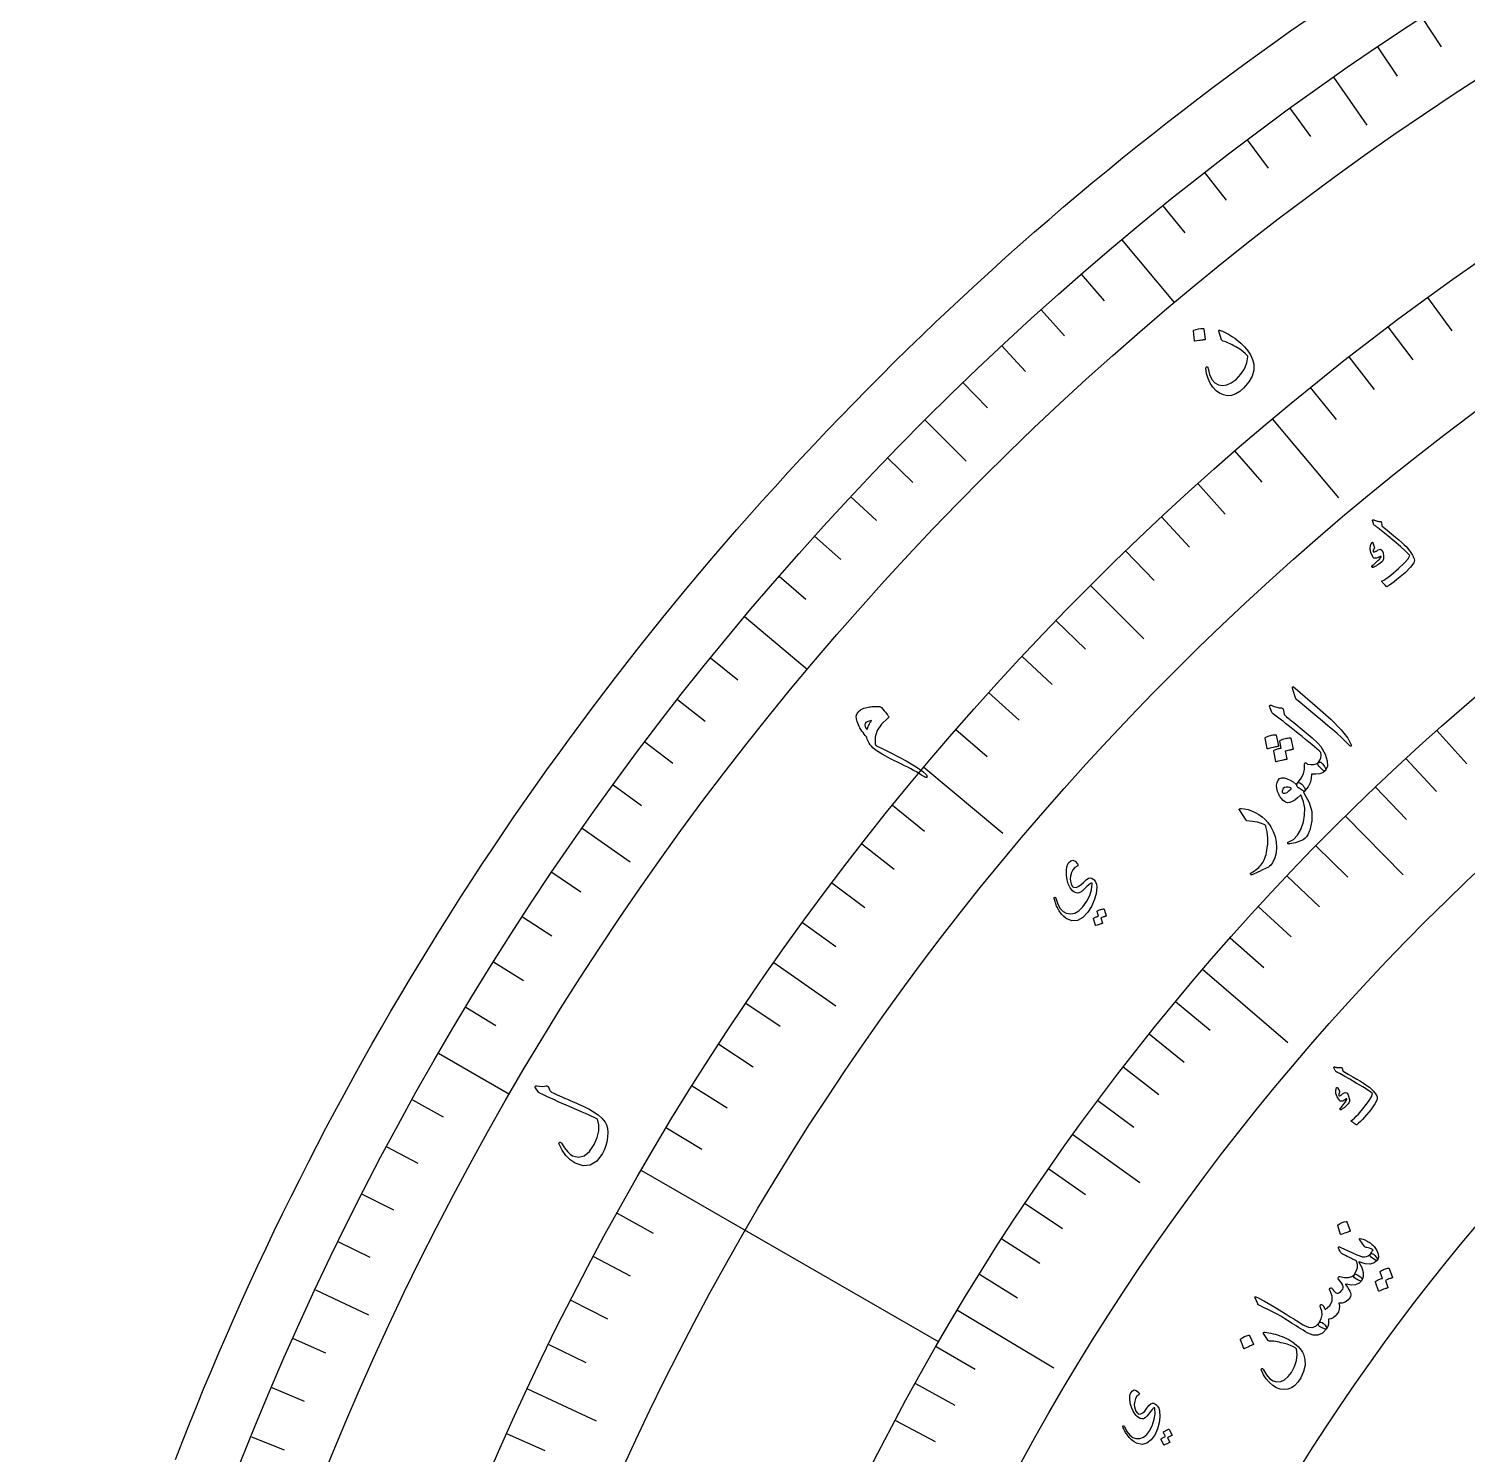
# Model space of a CAD drawing. Header units: millimetres. Extents: x -45 to 45, y -45 to 58.
# Drawn here: x -44.1 to -23.37, y 16.27 to 36.82 of the extents above; entities that cross this region are included whole.
import ezdxf

# ---------------------------------------------------------------- set-up
doc = ezdxf.new("R2010")
doc.units = ezdxf.units.MM
for name, color, linetype in [('CUT_OUTER', 1, 'Continuous'), ('ENGRAVE', 7, 'Continuous'), ('ENGRAVE_FINE', 8, 'Continuous'), ('TEXT', 5, 'Continuous')]:
    doc.layers.add(name, color=color, linetype=linetype)

msp = doc.modelspace()

# ---------------------------------------------------------------- linework, layer by layer
at = {"layer": 'CUT_OUTER'}
msp.add_lwpolyline([(-41.9847, 16.1953), (-41.8845, 16.4526), (-41.7828, 16.7093), (-41.6795, 16.9653), (-41.5746, 17.2208), (-41.4681, 17.4755), (-41.3601, 17.7296), (-41.2506, 17.9831), (-41.1394, 18.2359), (-41.0268, 18.4879), (-40.9126, 18.7393), (-40.7968, 18.99), (-40.6795, 19.24), (-40.5607, 19.4892), (-40.4404, 19.7377), (-40.3185, 19.9855), (-40.1951, 20.2325), (-40.0702, 20.4788), (-39.9438, 20.7242), (-39.8159, 20.9689), (-39.6865, 21.2129), (-39.5556, 21.456), (-39.4232, 21.6983), (-39.2893, 21.9398), (-39.1539, 22.1804), (-39.0171, 22.4202), (-38.8788, 22.6592), (-38.739, 22.8974), (-38.5978, 23.1346), (-38.4551, 23.371), (-38.311, 23.6065), (-38.1654, 23.8412), (-38.0184, 24.0749), (-37.87, 24.3077), (-37.7201, 24.5396), (-37.5688, 24.7706), (-37.4161, 25.0007), (-37.262, 25.2298), (-37.1065, 25.4579), (-36.9496, 25.6851), (-36.7913, 25.9114), (-36.6316, 26.1366), (-36.4706, 26.3609), (-36.3081, 26.5842), (-36.1443, 26.8065), (-35.9792, 27.0277), (-35.8127, 27.248), (-35.6448, 27.4672), (-35.4756, 27.6854), (-35.305, 27.9026), (-35.1332, 28.1187), (-34.96, 28.3337), (-34.7855, 28.5477), (-34.6097, 28.7606), (-34.4325, 28.9724), (-34.2541, 29.1831), (-34.0744, 29.3928), (-33.8934, 29.6013), (-33.7111, 29.8087), (-33.5276, 30.015), (-33.3428, 30.2202), (-33.1567, 30.4242), (-32.9694, 30.627), (-32.7809, 30.8288), (-32.5911, 31.0293), (-32.4001, 31.2287), (-32.2079, 31.4269), (-32.0144, 31.624), (-31.8198, 31.8198), (-31.624, 32.0144), (-31.4269, 32.2079), (-31.2287, 32.4001), (-31.0293, 32.5911), (-30.8288, 32.7809), (-30.627, 32.9694), (-30.4242, 33.1567), (-30.2202, 33.3428), (-30.015, 33.5276), (-29.8087, 33.7111), (-29.6013, 33.8934), (-29.3928, 34.0744), (-29.1831, 34.2541), (-28.9724, 34.4325), (-28.7606, 34.6097), (-28.5477, 34.7855), (-28.3337, 34.96), (-28.1187, 35.1332), (-27.9026, 35.305), (-27.6854, 35.4756), (-27.4672, 35.6448), (-27.248, 35.8127), (-27.0277, 35.9792), (-26.8065, 36.1443), (-26.5842, 36.3081), (-26.3609, 36.4706), (-26.1366, 36.6316), (-25.9114, 36.7913), (-25.6851, 36.9496)], dxfattribs=at)
at = {"layer": 'ENGRAVE'}
for points in [[(-25.2947, 36.1246), (-24.8108, 35.4334)], [(-28.3469, 33.7826), (-27.5876, 32.8777)], [(-31.1834, 31.1834), (-30.5868, 30.5868)], [(-26.1775, 31.1972), (-25.223, 30.0596)], [(-28.7969, 28.7969), (-28.0269, 28.0269)], [(-33.7826, 28.3469), (-32.8777, 27.5876)], [(-31.1972, 26.1775), (-30.0596, 25.223)], [(-25.1226, 25.4697), (-24.2883, 24.6239)], [(-36.1246, 25.2947), (-35.4334, 24.8108)], [(-33.36, 23.3589), (-32.4679, 22.7343)], [(-27.1804, 23.2611), (-25.9495, 22.2078)], [(-38.1917, 22.05), (-37.1687, 21.4594)], [(-29.0488, 20.881), (-28.0842, 20.1876)], [(-35.2689, 20.3625), (-30.9821, 17.8875)], [(-39.9682, 18.6375), (-39.2035, 18.2809)], [(-30.7134, 18.345), (-29.3226, 17.5143)], [(-36.9094, 17.2111), (-35.9224, 16.7509)]]:
    msp.add_lwpolyline(points, dxfattribs=at)
for radius in [44.1, 44.1, 42.9188, 40.725, 40.725, 38.9925, 35.775, 35.775, 33.885, 30.375, 30.375]:
    msp.add_circle((0, 0), radius, dxfattribs=at)
at = {"layer": 'ENGRAVE_FINE'}
for points in [[(-24.0186, 36.9854), (-23.7429, 36.5608)], [(-24.6604, 36.5606), (-24.3773, 36.1409)], [(-25.9213, 35.6776), (-25.6238, 35.2681)], [(-26.54, 35.2198), (-26.2354, 34.8155)], [(-27.1507, 34.7513), (-26.839, 34.3523)], [(-27.753, 34.2721), (-27.4344, 33.8787)], [(-28.9322, 33.2827), (-28.6001, 32.9006)], [(-29.5087, 32.7727), (-29.1699, 32.3965)], [(-23.9376, 32.9472), (-23.5884, 32.4667)], [(-24.5089, 32.5244), (-24.1514, 32.05)], [(-30.0761, 32.2527), (-29.7309, 31.8825)], [(-25.0728, 32.0917), (-24.7071, 31.6237)], [(-30.6344, 31.7229), (-30.2828, 31.3587)], [(-25.6291, 31.6493), (-25.2553, 31.1876)], [(-26.718, 30.7355), (-26.3283, 30.2873)], [(-31.7229, 30.6344), (-31.3587, 30.2828)], [(-32.2527, 30.0761), (-31.8825, 29.7309)], [(-27.2503, 30.2646), (-26.8529, 29.8231)], [(-27.7744, 29.7844), (-27.3693, 29.35)], [(-32.7727, 29.5087), (-32.3965, 29.1699)], [(-28.29, 29.2951), (-27.8773, 28.8678)], [(-33.2827, 28.9322), (-32.9006, 28.6001)], [(-29.2951, 28.29), (-28.8678, 27.8773)], [(-34.2721, 27.753), (-33.8787, 27.4344)], [(-29.7844, 27.7744), (-29.35, 27.3693)], [(-30.2646, 27.2503), (-29.8231, 26.8529)], [(-34.7513, 27.1507), (-34.3523, 26.839)], [(-35.2198, 26.54), (-34.8155, 26.2354)], [(-30.7355, 26.718), (-30.2873, 26.3283)], [(-23.8036, 26.7066), (-23.3724, 26.2228)], [(-24.25, 26.3019), (-23.8107, 25.8255)], [(-35.6776, 25.9213), (-35.2681, 25.6238)], [(-24.6897, 25.8896), (-24.2425, 25.4206)], [(-31.6493, 25.6291), (-31.1876, 25.2553)], [(-32.0917, 25.0728), (-31.6237, 24.7071)], [(-25.5486, 25.0424), (-25.0858, 24.5888)], [(-36.5606, 24.6604), (-36.1409, 24.3773)], [(-32.5244, 24.5089), (-32.05, 24.1514)], [(-25.9674, 24.6078), (-25.4971, 24.162)], [(-26.3791, 24.1659), (-25.9013, 23.7282)], [(-36.9854, 24.0186), (-36.5608, 23.7429)], [(-32.9472, 23.9376), (-32.4667, 23.5884)], [(-26.7835, 23.717), (-26.2983, 23.2874)], [(-37.3989, 23.3694), (-36.9696, 23.1012)], [(-37.8011, 22.7132), (-37.3671, 22.4524)], [(-33.7626, 22.7731), (-33.2701, 22.441)], [(-27.5697, 22.7983), (-27.0703, 22.3854)], [(-27.9513, 22.3288), (-27.445, 21.9244)], [(-34.1549, 22.1804), (-33.6567, 21.8569)], [(-28.3251, 21.8527), (-27.8121, 21.4568)], [(-34.5368, 21.581), (-34.033, 21.2662)], [(-38.5707, 21.3801), (-38.128, 21.1347)], [(-28.691, 21.37), (-28.1713, 20.9829)], [(-34.9081, 20.9749), (-34.399, 20.669)], [(-38.938, 20.7037), (-38.491, 20.466)], [(-29.3985, 20.3858), (-28.866, 20.0165)], [(-39.2934, 20.021), (-38.8423, 19.7911)], [(-35.6189, 19.7439), (-35.0994, 19.4559)], [(-29.7399, 19.8844), (-29.2012, 19.5242)], [(-39.6368, 19.3322), (-39.1818, 19.1102)], [(-30.0729, 19.3771), (-29.5282, 19.0261)], [(-35.958, 19.1192), (-35.4336, 18.8404)], [(-30.3975, 18.8639), (-29.8469, 18.5222)], [(-36.2862, 18.4888), (-35.757, 18.2191)], [(-40.2874, 17.9371), (-39.8249, 17.7312)], [(-36.6034, 17.8527), (-36.0695, 17.5923)], [(-31.0206, 17.8205), (-30.4588, 17.4977)], [(-40.5943, 17.2312), (-40.1283, 17.0334)], [(-31.3191, 17.2906), (-30.7518, 16.9774)], [(-31.6086, 16.7555), (-31.0361, 16.452)], [(-40.8888, 16.5202), (-40.4194, 16.3305)], [(-37.2041, 16.5643), (-36.6615, 16.3227)]]:
    msp.add_lwpolyline(points, dxfattribs=at)
at = {"layer": 'TEXT'}
for points in [[(-27.3132, 32.4658), (-27.3129, 32.4686), (-27.3115, 32.4714), (-27.3089, 32.4741), (-27.3052, 32.4768), (-27.2723, 32.4876), (-27.2391, 32.4951), (-27.2055, 32.4991), (-27.1715, 32.4998), (-27.1674, 32.4989), (-27.1644, 32.4972), (-27.1626, 32.4945), (-27.1618, 32.4908), (-27.1419, 32.3464), (-27.1422, 32.3423), (-27.1446, 32.3394), (-27.149, 32.3376), (-27.1555, 32.3371), (-27.1611, 32.3366), (-27.1699, 32.3356), (-27.1817, 32.3342), (-27.1966, 32.3323), (-27.2148, 32.3297), (-27.2363, 32.3264), (-27.2613, 32.3224), (-27.2897, 32.3176), (-27.2938, 32.3173), (-27.2967, 32.3181), (-27.2982, 32.32), (-27.2985, 32.3229)], [(-26.9229, 32.474), (-26.8948, 32.4617), (-26.8662, 32.4481), (-26.8372, 32.4333), (-26.8078, 32.4173), (-26.7779, 32.3998), (-26.7477, 32.3806), (-26.717, 32.3595), (-26.686, 32.3366), (-26.656, 32.313), (-26.6277, 32.2885), (-26.601, 32.263), (-26.576, 32.2366), (-26.5525, 32.2092), (-26.5304, 32.1807), (-26.5098, 32.1511), (-26.4907, 32.1204), (-26.4729, 32.0864), (-26.459, 32.0528), (-26.4492, 32.0195), (-26.4433, 31.9867), (-26.444, 31.9003), (-26.4679, 31.8147), (-26.5151, 31.73), (-26.5856, 31.6459), (-26.6441, 31.5941), (-26.7031, 31.558), (-26.7627, 31.5374), (-26.823, 31.5324), (-26.8806, 31.543), (-26.9344, 31.5667), (-26.9846, 31.6038), (-27.031, 31.6543), (-27.0711, 31.7154), (-27.1014, 31.7812), (-27.1219, 31.8516), (-27.1326, 31.9265), (-27.1324, 31.9363), (-27.1303, 31.9434), (-27.1262, 31.9479), (-27.1202, 31.9498), (-27.1128, 31.9495), (-27.107, 31.945), (-27.1029, 31.9365), (-27.1004, 31.924), (-27.079, 31.8365), (-27.0471, 31.7682), (-27.0048, 31.7192), (-26.9522, 31.6893), (-26.894, 31.6791), (-26.8323, 31.6888), (-26.7672, 31.7183), (-26.6984, 31.7677), (-26.6268, 31.8409), (-26.5742, 31.9198), (-26.5408, 32.0045), (-26.5265, 32.0951), (-26.5268, 32.0976), (-26.528, 32.1007), (-26.5302, 32.1043), (-26.5334, 32.1084), (-26.5611, 32.1383), (-26.598, 32.1694), (-26.644, 32.2016), (-26.6993, 32.2349), (-26.7281, 32.2508), (-26.7552, 32.2654), (-26.7807, 32.2785), (-26.8045, 32.2902), (-26.8266, 32.3004), (-26.8472, 32.3089), (-26.866, 32.3158), (-26.8832, 32.321), (-26.8919, 32.324), (-26.8985, 32.3278), (-26.9032, 32.3325), (-26.9059, 32.338), (-26.945, 32.462), (-26.9459, 32.4704), (-26.9425, 32.4752), (-26.9349, 32.4764), (-26.9229, 32.474)], [(-24.713, 29.7411), (-24.7004, 29.736), (-24.688, 29.7315), (-24.6758, 29.7277), (-24.6638, 29.7246), (-24.6519, 29.7221), (-24.6401, 29.7205), (-24.6284, 29.7195), (-24.6167, 29.7193), (-24.6114, 29.7182), (-24.6073, 29.7151), (-24.6046, 29.7101), (-24.6032, 29.703), (-24.5975, 29.6641), (-24.5967, 29.6601), (-24.5958, 29.6568), (-24.5949, 29.6543), (-24.5938, 29.6526), (-24.5217, 29.5947), (-24.457, 29.542), (-24.3997, 29.4943), (-24.3499, 29.4519), (-24.3077, 29.4146), (-24.273, 29.3826), (-24.246, 29.3558), (-24.2265, 29.3342), (-24.1916, 29.292), (-24.1813, 29.278), (-24.1716, 29.2634), (-24.1625, 29.2482), (-24.154, 29.2324), (-24.1462, 29.216), (-24.139, 29.199), (-24.1326, 29.1812), (-24.1268, 29.1628), (-24.1358, 29.1211), (-24.1811, 29.0601), (-24.2626, 28.9797), (-24.3802, 28.8797), (-24.4181, 28.8498), (-24.454, 28.8231), (-24.4878, 28.7996), (-24.5195, 28.7792), (-24.523, 28.7781), (-24.5263, 28.7782), (-24.5293, 28.7794), (-24.5319, 28.7818), (-24.5438, 28.7942), (-24.5545, 28.8055), (-24.5641, 28.8158), (-24.5725, 28.8251), (-24.5798, 28.8334), (-24.5862, 28.8409), (-24.5916, 28.8476), (-24.596, 28.8535), (-24.5983, 28.8569), (-24.5987, 28.8596), (-24.5971, 28.8616), (-24.5937, 28.8628), (-24.5687, 28.8737), (-24.5394, 28.891), (-24.5056, 28.9148), (-24.4675, 28.945), (-24.3564, 29.0386), (-24.2736, 29.1168), (-24.2194, 29.1799), (-24.1937, 29.2279), (-24.2155, 29.2541), (-24.2602, 29.2973), (-24.328, 29.3575), (-24.4189, 29.4347), (-24.5107, 29.5113), (-24.5806, 29.5689), (-24.6283, 29.6076), (-24.6539, 29.6274), (-24.6612, 29.6327), (-24.6679, 29.6376), (-24.6742, 29.6422), (-24.68, 29.6464), (-24.6854, 29.6502), (-24.6901, 29.6536), (-24.6943, 29.6566), (-24.698, 29.6591), (-24.7055, 29.665), (-24.7114, 29.6716), (-24.7157, 29.679), (-24.7184, 29.6872), (-24.729, 29.7336), (-24.7295, 29.737), (-24.7292, 29.7397), (-24.7282, 29.7417), (-24.7264, 29.743), (-24.7234, 29.7436), (-24.7202, 29.7435), (-24.7167, 29.7427), (-24.713, 29.7411)], [(-24.7388, 29.4166), (-24.737, 29.4177), (-24.735, 29.4182), (-24.7329, 29.4182), (-24.7307, 29.4175), (-24.7292, 29.4164), (-24.7279, 29.4151), (-24.7267, 29.4134), (-24.7257, 29.4115), (-24.7057, 29.3509), (-24.704, 29.3445), (-24.7034, 29.339), (-24.7037, 29.3345), (-24.7051, 29.3309), (-24.7134, 29.3188), (-24.7192, 29.307), (-24.7226, 29.2956), (-24.7236, 29.2847), (-24.7221, 29.2806), (-24.7177, 29.2786), (-24.7103, 29.2788), (-24.7, 29.2812), (-24.6938, 29.2836), (-24.6875, 29.2862), (-24.6811, 29.2891), (-24.6747, 29.2922), (-24.6681, 29.2957), (-24.6614, 29.2994), (-24.6545, 29.3035), (-24.6474, 29.3079), (-24.6179, 29.3173), (-24.5953, 29.3046), (-24.5796, 29.2699), (-24.5707, 29.2132), (-24.5706, 29.1942), (-24.5724, 29.1778), (-24.5761, 29.1641), (-24.5816, 29.1529), (-24.5894, 29.1429), (-24.6019, 29.131), (-24.619, 29.1172), (-24.6408, 29.1014), (-24.6521, 29.0936), (-24.6631, 29.0865), (-24.6739, 29.0803), (-24.6844, 29.0747), (-24.6944, 29.0698), (-24.704, 29.0654), (-24.713, 29.0614), (-24.7215, 29.0578), (-24.7276, 29.0566), (-24.7327, 29.0567), (-24.737, 29.0582), (-24.7403, 29.0609), (-24.7427, 29.0647), (-24.7431, 29.0685), (-24.7416, 29.0722), (-24.7383, 29.0758), (-24.7271, 29.0868), (-24.7141, 29.099), (-24.6995, 29.1124), (-24.6831, 29.1271), (-24.6526, 29.1545), (-24.6297, 29.177), (-24.6145, 29.1947), (-24.607, 29.2075), (-24.6065, 29.2097), (-24.6068, 29.2117), (-24.6081, 29.2134), (-24.6103, 29.2149), (-24.6121, 29.2155), (-24.6144, 29.2155), (-24.6173, 29.2148), (-24.6208, 29.2134), (-24.6507, 29.1984), (-24.6637, 29.1926), (-24.6758, 29.1889), (-24.6872, 29.1873), (-24.6978, 29.1879), (-24.7083, 29.1902), (-24.7169, 29.1944), (-24.7237, 29.2006), (-24.7286, 29.2086), (-24.7537, 29.2701), (-24.7638, 29.3253), (-24.7588, 29.3741), (-24.7388, 29.4166)], [(-25.8767, 27.2807), (-25.8864, 27.3155), (-25.8843, 27.333), (-25.8703, 27.3332), (-25.8445, 27.316), (-25.5244, 27.0362), (-25.3288, 26.8636), (-25.1826, 26.7162), (-25.0856, 26.5944), (-25.0375, 26.498), (-25.0359, 26.488), (-25.0364, 26.4813), (-25.0392, 26.4778), (-25.0441, 26.4776), (-25.0498, 26.4792), (-25.0559, 26.4825), (-25.0624, 26.4875), (-25.0693, 26.4942), (-25.1207, 26.5485), (-25.1777, 26.6038), (-25.2404, 26.66), (-25.3087, 26.7171), (-25.3263, 26.7323), (-25.3741, 26.7729), (-25.4524, 26.8389), (-25.561, 26.9301), (-25.8043, 27.1303), (-25.8164, 27.1417), (-25.8264, 27.1534), (-25.8341, 27.1654), (-25.8397, 27.1777)], [(-32.0249, 26.6138), (-32.042, 26.6337), (-32.0586, 26.6542), (-32.0747, 26.6752), (-32.0903, 26.6966), (-32.105, 26.7186), (-32.1186, 26.7411), (-32.131, 26.7641), (-32.1424, 26.7877), (-32.1602, 26.8338), (-32.17, 26.8745), (-32.172, 26.9097), (-32.1661, 26.9394), (-32.1455, 26.9749), (-32.1105, 27.0037), (-32.0613, 27.0257), (-31.9977, 27.041), (-31.9789, 27.0441), (-31.9601, 27.0465), (-31.9412, 27.0484), (-31.9222, 27.0497), (-31.9031, 27.0505), (-31.8839, 27.0509), (-31.8645, 27.0509), (-31.8449, 27.0504), (-31.8341, 27.0495), (-31.8247, 27.0471), (-31.8169, 27.0434), (-31.8105, 27.0382), (-31.7887, 27.0125), (-31.7695, 26.9895), (-31.7526, 26.969), (-31.7382, 26.9512), (-31.7264, 26.9363), (-31.7174, 26.9245), (-31.7112, 26.9159), (-31.7078, 26.9105), (-31.7051, 26.902), (-31.7055, 26.8943), (-31.709, 26.8873), (-31.7156, 26.8811), (-31.8101, 26.7967), (-31.8723, 26.7065), (-31.9022, 26.6108), (-31.8999, 26.5098), (-31.897, 26.5005), (-31.8928, 26.4929), (-31.8871, 26.487), (-31.88, 26.4829), (-31.7776, 26.4347), (-31.6726, 26.3826), (-31.5651, 26.3266), (-31.4549, 26.2667), (-31.3102, 26.1819), (-31.2116, 26.1141), (-31.159, 26.0636), (-31.1523, 26.0305), (-31.1594, 26.0252), (-31.1697, 26.0249), (-31.1832, 26.0296), (-31.1999, 26.0393), (-31.233, 26.0619), (-31.2682, 26.0844), (-31.3055, 26.1069), (-31.345, 26.1294), (-31.3865, 26.1519), (-31.4296, 26.1745), (-31.4746, 26.1972), (-31.5212, 26.2201), (-31.6778, 26.2968), (-31.7986, 26.3614), (-31.8836, 26.4141), (-31.9326, 26.4551), (-31.9525, 26.4776), (-31.97, 26.4995), (-31.9849, 26.5207), (-31.9973, 26.5414), (-32.0074, 26.5611), (-32.0154, 26.5798), (-32.0212, 26.5973), (-32.0249, 26.6138)], [(-26.1808, 26.9649), (-26.1919, 26.9935), (-26.2008, 27.016), (-26.2075, 27.0324), (-26.2121, 27.0429), (-26.2146, 27.0499), (-26.2151, 27.0562), (-26.2136, 27.0617), (-26.2102, 27.0664), (-26.2047, 27.0701), (-26.1986, 27.0716), (-26.1917, 27.0707), (-26.1842, 27.0675), (-26.1479, 27.0511), (-26.1121, 27.0393), (-26.0768, 27.0321), (-26.042, 27.0295), (-26.0315, 27.0281), (-26.0236, 27.0226), (-26.0184, 27.0131), (-26.0157, 26.9997), (-26.0064, 26.9343), (-25.9878, 26.9189), (-25.9696, 26.9038), (-25.9516, 26.889), (-25.934, 26.8745), (-25.9166, 26.8603), (-25.8996, 26.8464), (-25.8829, 26.8329), (-25.8665, 26.8196), (-25.7145, 26.6967), (-25.5988, 26.5977), (-25.5192, 26.5227), (-25.4757, 26.4717), (-25.4149, 26.3616), (-25.383, 26.2677), (-25.3801, 26.1898), (-25.4063, 26.1279), (-25.4075, 26.1267), (-25.4087, 26.1255), (-25.4099, 26.1243), (-25.4112, 26.1231), (-25.4252, 26.123), (-25.4454, 26.1343), (-25.4717, 26.1572), (-25.5042, 26.1916), (-25.5152, 26.2053), (-25.5207, 26.2178), (-25.5205, 26.2291), (-25.5146, 26.2393), (-25.4894, 26.276), (-25.4744, 26.3127), (-25.4695, 26.3494), (-25.4748, 26.3862), (-25.5009, 26.4112), (-25.5314, 26.439), (-25.5662, 26.4695), (-25.6053, 26.5027), (-25.6485, 26.5386), (-25.6955, 26.577), (-25.7465, 26.618), (-25.8013, 26.6616), (-25.8548, 26.7048), (-25.903, 26.7435), (-25.946, 26.7776), (-25.9837, 26.8072), (-26.0159, 26.8325), (-26.0426, 26.8535), (-26.0637, 26.8704), (-26.0792, 26.883), (-26.1604, 26.9414), (-26.1676, 26.948), (-26.1734, 26.9541), (-26.1778, 26.9598), (-26.1808, 26.9649)], [(-32.0171, 26.7171), (-32.0123, 26.7326), (-32.0065, 26.7485), (-31.9999, 26.7646), (-31.9923, 26.7811), (-31.9838, 26.7977), (-31.9746, 26.8145), (-31.9646, 26.8314), (-31.9538, 26.8485), (-31.9883, 26.8407), (-32.0146, 26.831), (-32.0326, 26.8195), (-32.0424, 26.806), (-32.0476, 26.7847), (-32.0452, 26.7628), (-32.035, 26.7402), (-32.0171, 26.7171)], [(-26.277, 26.595), (-26.277, 26.5981), (-26.2757, 26.6012), (-26.2732, 26.6043), (-26.2695, 26.6074), (-26.2527, 26.615), (-26.2358, 26.6217), (-26.2189, 26.6276), (-26.202, 26.6327), (-26.1848, 26.6369), (-26.1672, 26.6402), (-26.1493, 26.6427), (-26.131, 26.6443), (-26.1255, 26.6437), (-26.1215, 26.6421), (-26.1188, 26.6394), (-26.1176, 26.6356), (-26.0855, 26.4831), (-26.086, 26.4793), (-26.0886, 26.4764), (-26.0934, 26.4744), (-26.1003, 26.4733), (-26.1063, 26.4723), (-26.1154, 26.4706), (-26.1278, 26.4681), (-26.1434, 26.4648), (-26.1625, 26.4605), (-26.185, 26.4552), (-26.2111, 26.4488), (-26.2408, 26.4413), (-26.2451, 26.4407), (-26.2482, 26.4413), (-26.25, 26.4431), (-26.2506, 26.4462)], [(-26.0648, 26.5519), (-26.0648, 26.5549), (-26.0635, 26.558), (-26.061, 26.5611), (-26.0573, 26.5641), (-26.0405, 26.5716), (-26.0237, 26.5783), (-26.0068, 26.5841), (-25.9899, 26.589), (-25.9727, 26.5931), (-25.9552, 26.5963), (-25.9373, 26.5987), (-25.9191, 26.6002), (-25.9146, 26.5995), (-25.9111, 26.5977), (-25.9086, 26.5946), (-25.907, 26.5903), (-25.8751, 26.4379), (-25.8755, 26.4351), (-25.8779, 26.4328), (-25.8823, 26.4309), (-25.8886, 26.4295), (-25.8929, 26.4286), (-25.8996, 26.4272), (-25.9086, 26.4254), (-25.92, 26.4229), (-25.9337, 26.4199), (-25.9496, 26.4162), (-25.9678, 26.4118), (-25.9882, 26.4067), (-25.9637, 26.2951), (-25.9641, 26.2913), (-25.9668, 26.2884), (-25.9715, 26.2864), (-25.9784, 26.2854), (-25.9843, 26.2844), (-25.9935, 26.2827), (-26.0058, 26.2802), (-26.0214, 26.2769), (-26.0403, 26.2728), (-26.0628, 26.2675), (-26.0888, 26.2611), (-26.1184, 26.2537), (-26.1221, 26.2536), (-26.1248, 26.2546), (-26.1264, 26.2567), (-26.1269, 26.2598), (-26.1539, 26.4083), (-26.1539, 26.4113), (-26.1526, 26.4144), (-26.1501, 26.4175), (-26.1464, 26.4205), (-26.1346, 26.4259), (-26.1226, 26.431), (-26.1105, 26.4357), (-26.0983, 26.4402), (-26.0859, 26.4441), (-26.0733, 26.4475), (-26.0606, 26.4502), (-26.0478, 26.4523)], [(-25.5146, 26.2393), (-25.5018, 26.2457), (-25.4914, 26.2493), (-25.4834, 26.2502), (-25.478, 26.2485), (-25.4716, 26.2438), (-25.4647, 26.2373), (-25.4572, 26.2289), (-25.4491, 26.2187), (-25.4248, 26.1843), (-25.4096, 26.1577), (-25.4034, 26.1389), (-25.4063, 26.1279), (-25.444, 26.1003), (-25.4909, 26.0822), (-25.547, 26.0733), (-25.6124, 26.0738), (-25.6143, 26.0127), (-25.6302, 25.9525), (-25.6602, 25.8933), (-25.7041, 25.8349), (-25.7108, 25.8305), (-25.7187, 25.8295), (-25.7278, 25.8319), (-25.7382, 25.8375), (-25.7991, 25.8792), (-25.8059, 25.8839), (-25.8116, 25.8906), (-25.8163, 25.8992), (-25.8199, 25.9098), (-25.8213, 25.9193), (-25.8208, 25.9284), (-25.8183, 25.937), (-25.8138, 25.9451), (-25.7613, 26.0155), (-25.7269, 26.0823), (-25.7106, 26.1455), (-25.7126, 26.2054), (-25.7134, 26.213), (-25.7125, 26.22), (-25.7096, 26.2264), (-25.705, 26.2321), (-25.6995, 26.2362), (-25.694, 26.2375), (-25.6885, 26.2361), (-25.683, 26.2319), (-25.6784, 26.2274), (-25.674, 26.2239), (-25.6699, 26.2212), (-25.6661, 26.2195), (-25.621, 26.2148), (-25.5807, 26.2166), (-25.5453, 26.2247), (-25.5146, 26.2393)], [(-25.715, 25.7973), (-25.6429, 25.6683), (-25.6059, 25.5368), (-25.6039, 25.4028), (-25.6367, 25.266), (-25.6432, 25.2488), (-25.6501, 25.2323), (-25.6574, 25.2165), (-25.6651, 25.2014), (-25.6731, 25.1871), (-25.6816, 25.1738), (-25.6904, 25.1615), (-25.6996, 25.1501), (-25.7288, 25.1278), (-25.7763, 25.1068), (-25.8421, 25.087), (-25.9262, 25.0683), (-25.9364, 25.0675), (-25.9443, 25.0688), (-25.9499, 25.0722), (-25.9531, 25.0778), (-25.9537, 25.084), (-25.9515, 25.0893), (-25.9467, 25.0937), (-25.939, 25.0973), (-25.8691, 25.1338), (-25.8106, 25.1941), (-25.7633, 25.2781), (-25.727, 25.386), (-25.7092, 25.4861), (-25.7085, 25.5832), (-25.7249, 25.6772), (-25.7586, 25.7683), (-25.7611, 25.7703), (-25.7635, 25.7714), (-25.7659, 25.7715), (-25.7684, 25.7708), (-25.8125, 25.7315), (-25.8528, 25.7008), (-25.8894, 25.6787), (-25.9222, 25.6652), (-25.9551, 25.6623), (-25.9873, 25.6718), (-26.0187, 25.6938), (-26.0494, 25.7282), (-26.053, 25.7332), (-26.0566, 25.7384), (-26.0601, 25.7438), (-26.0636, 25.7495), (-26.067, 25.7555), (-26.0705, 25.7618), (-26.0741, 25.7685), (-26.0778, 25.7757), (-26.0986, 25.8248), (-26.1104, 25.871), (-26.1131, 25.9145), (-26.1067, 25.955), (-26.092, 25.9885), (-26.0698, 26.0105), (-26.0401, 26.021), (-26.0029, 26.02), (-25.9605, 26.0092), (-25.9177, 25.9903), (-25.8745, 25.9632), (-25.8308, 25.9281), (-25.8285, 25.9305), (-25.8263, 25.933), (-25.8242, 25.9354), (-25.8223, 25.9378), (-25.8204, 25.9403), (-25.8183, 25.9427), (-25.8161, 25.9451), (-25.8138, 25.9475), (-25.8038, 25.954), (-25.7921, 25.955), (-25.7788, 25.9508), (-25.7638, 25.9412), (-25.7492, 25.9287), (-25.7358, 25.9148), (-25.7237, 25.8994), (-25.7127, 25.8824), (-25.7043, 25.8662), (-25.6999, 25.8531), (-25.6994, 25.8431), (-25.7029, 25.8361), (-25.726, 25.8131), (-25.7239, 25.8108), (-25.7214, 25.8073), (-25.7184, 25.8028), (-25.715, 25.7973)], [(-25.91, 25.8759), (-25.9451, 25.8855), (-25.975, 25.8872), (-25.9994, 25.8812), (-26.0185, 25.8674), (-26.0257, 25.8549), (-26.0303, 25.842), (-26.0323, 25.8287), (-26.0317, 25.8149), (-26.03, 25.8089), (-26.0261, 25.8045), (-26.0202, 25.8016), (-26.0121, 25.8003), (-25.9885, 25.8018), (-25.9628, 25.8125), (-25.935, 25.8324), (-25.9051, 25.8613), (-25.9026, 25.8649), (-25.9026, 25.8686), (-25.9051, 25.8723), (-25.91, 25.8759)], [(-26.6494, 25.56), (-26.6509, 25.5629), (-26.6519, 25.5655), (-26.6523, 25.5678), (-26.652, 25.5698), (-26.6489, 25.5736), (-26.6432, 25.5764), (-26.6349, 25.5782), (-26.624, 25.579), (-26.5751, 25.5758), (-26.525, 25.5654), (-26.4737, 25.5478), (-26.4213, 25.523), (-26.3687, 25.4923), (-26.3206, 25.4581), (-26.2771, 25.4205), (-26.2381, 25.3795), (-26.1951, 25.3167), (-26.1611, 25.2491), (-26.1359, 25.1766), (-26.1196, 25.0991), (-26.1137, 25.0197), (-26.1207, 24.9425), (-26.1409, 24.8674), (-26.1741, 24.7943), (-26.1848, 24.7765), (-26.1979, 24.7609), (-26.2134, 24.7476), (-26.2312, 24.7364), (-26.2754, 24.7137), (-26.3157, 24.6935), (-26.352, 24.6757), (-26.3843, 24.6604), (-26.4125, 24.6477), (-26.4366, 24.6376), (-26.4566, 24.6301), (-26.4724, 24.6254), (-26.4764, 24.625), (-26.4797, 24.6252), (-26.4825, 24.626), (-26.4847, 24.6275), (-26.4869, 24.63), (-26.4885, 24.6328), (-26.4896, 24.636), (-26.49, 24.6394), (-26.4896, 24.6429), (-26.4879, 24.6462), (-26.485, 24.6491), (-26.4809, 24.6518), (-26.4552, 24.6677), (-26.4315, 24.6836), (-26.4096, 24.6995), (-26.3896, 24.7154), (-26.3714, 24.7315), (-26.3547, 24.7479), (-26.3397, 24.7646), (-26.3262, 24.7817), (-26.3139, 24.7998), (-26.3025, 24.8197), (-26.2918, 24.8415), (-26.282, 24.865), (-26.2731, 24.8904), (-26.2651, 24.9177), (-26.258, 24.947), (-26.2519, 24.9783), (-26.2396, 25.0709), (-26.2381, 25.1591), (-26.2473, 25.2427), (-26.2673, 25.3219), (-26.2694, 25.3278), (-26.273, 25.3333), (-26.2782, 25.3386), (-26.2848, 25.3435), (-26.3322, 25.3642), (-26.3907, 25.3811), (-26.4603, 25.3942), (-26.541, 25.4035), (-26.5454, 25.4048), (-26.549, 25.4064), (-26.5516, 25.4083), (-26.5534, 25.4105)], [(-28.9896, 24.7481), (-29.0224, 24.7284), (-29.049, 24.6978), (-29.0695, 24.6565), (-29.0838, 24.6046), (-29.0872, 24.5669), (-29.0841, 24.5305), (-29.0745, 24.4954), (-29.0582, 24.4615), (-29.054, 24.4559), (-29.0486, 24.4512), (-29.0421, 24.4474), (-29.0346, 24.4445), (-29.0049, 24.4427), (-28.972, 24.4537), (-28.9358, 24.4777), (-28.8963, 24.5146), (-28.8577, 24.5513), (-28.825, 24.5739), (-28.7981, 24.5824), (-28.7771, 24.577), (-28.7454, 24.5513), (-28.723, 24.5216), (-28.7098, 24.488), (-28.7058, 24.4504), (-28.716, 24.3508), (-28.7407, 24.2568), (-28.7801, 24.1682), (-28.8341, 24.0851), (-28.9087, 24.0073), (-28.9852, 23.9663), (-29.0638, 23.9619), (-29.1446, 23.9943), (-29.1808, 24.0221), (-29.2148, 24.0586), (-29.2467, 24.1038), (-29.2764, 24.1578), (-29.2837, 24.174), (-29.2904, 24.1901), (-29.2965, 24.206), (-29.302, 24.2216), (-29.307, 24.2372), (-29.3114, 24.2528), (-29.3152, 24.2684), (-29.3186, 24.284), (-29.3192, 24.2914), (-29.3177, 24.2964), (-29.3143, 24.299), (-29.3089, 24.2992), (-29.3037, 24.2976), (-29.2995, 24.2948), (-29.2963, 24.2907), (-29.2941, 24.2855), (-29.2664, 24.2029), (-29.2322, 24.1394), (-29.1917, 24.0949), (-29.145, 24.0695), (-29.0817, 24.0596), (-29.0213, 24.0716), (-28.9636, 24.1057), (-28.9085, 24.1617), (-28.8503, 24.2437), (-28.8079, 24.3262), (-28.7815, 24.4092), (-28.771, 24.4928), (-28.7713, 24.4986), (-28.7732, 24.5024), (-28.7769, 24.5041), (-28.7822, 24.5038), (-28.7974, 24.4972), (-28.8189, 24.4814), (-28.8466, 24.4565), (-28.8806, 24.4225), (-28.9166, 24.3891), (-28.9492, 24.3679), (-28.9785, 24.359), (-29.0044, 24.3623), (-29.0283, 24.3739), (-29.0502, 24.3899), (-29.07, 24.4103), (-29.0877, 24.4352), (-29.1161, 24.4916), (-29.1346, 24.5525), (-29.1433, 24.6179), (-29.1422, 24.6878), (-29.1409, 24.7056), (-29.1387, 24.7221), (-29.1358, 24.7374), (-29.1321, 24.7515), (-29.1277, 24.7643), (-29.1227, 24.776), (-29.1171, 24.7863), (-29.1109, 24.7954), (-29.08, 24.8255), (-29.0488, 24.8333), (-29.0171, 24.8191), (-28.9851, 24.7826), (-28.9787, 24.7703), (-28.9773, 24.7604), (-28.9809, 24.753), (-28.9896, 24.7481)], [(-28.6985, 24.0939), (-28.6987, 24.0958), (-28.6981, 24.0978), (-28.6967, 24.0999), (-28.6946, 24.1021), (-28.6844, 24.1077), (-28.6742, 24.1128), (-28.6639, 24.1174), (-28.6534, 24.1214), (-28.6428, 24.125), (-28.6319, 24.128), (-28.6206, 24.1304), (-28.6091, 24.1324), (-28.6063, 24.1322), (-28.6039, 24.1312), (-28.6021, 24.1294), (-28.6007, 24.1267), (-28.5698, 24.0316), (-28.5698, 24.0298), (-28.5712, 24.0282), (-28.5739, 24.0268), (-28.5778, 24.0255), (-28.581, 24.025), (-28.5856, 24.0238), (-28.5919, 24.022), (-28.5997, 24.0195), (-28.6091, 24.0163), (-28.6204, 24.0125), (-28.6333, 24.0079), (-28.6481, 24.0027), (-28.6243, 23.9284), (-28.6239, 23.9256), (-28.6252, 23.9234), (-28.6279, 23.9217), (-28.6322, 23.9207), (-28.6359, 23.9197), (-28.6416, 23.9181), (-28.6492, 23.9159), (-28.6589, 23.913), (-28.6707, 23.9093), (-28.6847, 23.9048), (-28.7008, 23.8994), (-28.7192, 23.8931), (-28.7215, 23.8929), (-28.7233, 23.8934), (-28.7245, 23.8946), (-28.725, 23.8966), (-28.7532, 23.9902), (-28.7534, 23.9922), (-28.7528, 23.9942), (-28.7514, 23.9963), (-28.7493, 23.9984), (-28.741, 24.0035), (-28.7326, 24.0081), (-28.7239, 24.0122), (-28.7151, 24.0158), (-28.7061, 24.0188), (-28.697, 24.0215), (-28.6879, 24.0237), (-28.6786, 24.0254)], [(-25.2737, 21.852), (-25.2616, 21.8493), (-25.2498, 21.8472), (-25.2383, 21.8456), (-25.2271, 21.8445), (-25.216, 21.8441), (-25.2052, 21.8444), (-25.1945, 21.8453), (-25.184, 21.8469), (-25.1791, 21.8467), (-25.175, 21.8445), (-25.1718, 21.8404), (-25.1694, 21.8342), (-25.1586, 21.8002), (-25.1572, 21.7967), (-25.156, 21.7939), (-25.1548, 21.7918), (-25.1536, 21.7905), (-25.0802, 21.7493), (-25.0144, 21.7116), (-24.9559, 21.6774), (-24.905, 21.6468), (-24.8615, 21.6196), (-24.8257, 21.5961), (-24.7974, 21.576), (-24.7767, 21.5596), (-24.7392, 21.5269), (-24.7279, 21.5159), (-24.717, 21.5042), (-24.7066, 21.492), (-24.6966, 21.4791), (-24.6871, 21.4656), (-24.6782, 21.4513), (-24.6697, 21.4364), (-24.6619, 21.4207), (-24.6636, 21.3819), (-24.6952, 21.3205), (-24.7563, 21.2363), (-24.8468, 21.1291), (-24.8764, 21.0967), (-24.9045, 21.0674), (-24.9313, 21.0412), (-24.9567, 21.0182), (-24.9597, 21.0167), (-24.9626, 21.0162), (-24.9655, 21.0169), (-24.9682, 21.0187), (-24.9807, 21.028), (-24.992, 21.0365), (-25.0021, 21.0444), (-25.011, 21.0514), (-25.0189, 21.0578), (-25.0257, 21.0636), (-25.0315, 21.0688), (-25.0364, 21.0734), (-25.039, 21.0761), (-25.0397, 21.0785), (-25.0386, 21.0805), (-25.0357, 21.0821), (-25.0149, 21.0956), (-24.9912, 21.1155), (-24.9645, 21.1419), (-24.9348, 21.1746), (-24.8492, 21.2752), (-24.7866, 21.3576), (-24.7474, 21.4222), (-24.7315, 21.4691), (-24.7549, 21.4893), (-24.8015, 21.5214), (-24.8712, 21.5654), (-24.9643, 21.621), (-25.058, 21.676), (-25.1292, 21.7173), (-25.1778, 21.7449), (-25.2037, 21.7589), (-25.211, 21.7625), (-25.2178, 21.7659), (-25.2241, 21.7691), (-25.23, 21.772), (-25.2353, 21.7746), (-25.2401, 21.777), (-25.2443, 21.779), (-25.248, 21.7807), (-25.2556, 21.7848), (-25.2618, 21.7899), (-25.2668, 21.7959), (-25.2705, 21.8028), (-25.2869, 21.8429), (-25.2878, 21.8459), (-25.2879, 21.8483), (-25.2873, 21.8503), (-25.286, 21.8518), (-25.2834, 21.8527), (-25.2804, 21.8531), (-25.2772, 21.8529), (-25.2737, 21.852)], [(-36.7965, 21.5543), (-36.7994, 21.5593), (-36.8005, 21.5643), (-36.8001, 21.5693), (-36.7979, 21.5743), (-36.7944, 21.5785), (-36.7897, 21.5811), (-36.7839, 21.582), (-36.7769, 21.5813), (-36.7369, 21.5757), (-36.7008, 21.5736), (-36.6685, 21.575), (-36.6401, 21.5798), (-36.6305, 21.5805), (-36.6219, 21.5772), (-36.6141, 21.5698), (-36.6074, 21.5585), (-36.6046, 21.5522), (-36.6019, 21.5462), (-36.5993, 21.5404), (-36.5967, 21.535), (-36.5943, 21.5298), (-36.5921, 21.5251), (-36.5902, 21.5207), (-36.5886, 21.5167), (-36.5853, 21.5098), (-36.5804, 21.5033), (-36.5738, 21.4973), (-36.5655, 21.4917), (-36.5403, 21.4792), (-36.5126, 21.4659), (-36.4824, 21.4518), (-36.4497, 21.437), (-36.4145, 21.4213), (-36.3769, 21.4047), (-36.337, 21.3872), (-36.2946, 21.3687), (-36.2521, 21.3508), (-36.2122, 21.3336), (-36.1751, 21.3173), (-36.1407, 21.3017), (-36.1089, 21.2869), (-36.0795, 21.273), (-36.0526, 21.2599), (-36.0281, 21.2477), (-35.9575, 21.2085), (-35.8949, 21.1639), (-35.8405, 21.1141), (-35.794, 21.0589), (-35.7714, 21.0185), (-35.7579, 20.9688), (-35.7533, 20.9096), (-35.7577, 20.8411), (-35.7691, 20.7708), (-35.7848, 20.7078), (-35.8049, 20.652), (-35.8295, 20.6034), (-35.9135, 20.4948), (-36.0068, 20.4357), (-36.1096, 20.4262), (-36.222, 20.4665), (-36.2948, 20.5158), (-36.3583, 20.578), (-36.4122, 20.6533), (-36.4566, 20.7416), (-36.4587, 20.7476), (-36.459, 20.7529), (-36.4577, 20.7575), (-36.4547, 20.7613), (-36.4505, 20.7648), (-36.4464, 20.7669), (-36.4424, 20.7676), (-36.4384, 20.767), (-36.433, 20.7651), (-36.4284, 20.7623), (-36.4247, 20.7585), (-36.4216, 20.7537), (-36.377, 20.6852), (-36.3359, 20.6323), (-36.2985, 20.5948), (-36.2646, 20.5726), (-36.1757, 20.5533), (-36.0941, 20.574), (-36.0197, 20.6348), (-35.9523, 20.7356), (-35.908, 20.8359), (-35.8851, 20.9299), (-35.8839, 21.0177), (-35.9042, 21.0993), (-35.9294, 21.1126), (-35.9591, 21.1275), (-35.9934, 21.144), (-36.0322, 21.1622), (-36.0758, 21.182), (-36.1243, 21.2033), (-36.1776, 21.2261), (-36.2359, 21.2505), (-36.2956, 21.2762), (-36.3542, 21.3018), (-36.4117, 21.3272), (-36.4682, 21.3524), (-36.5236, 21.3775), (-36.5777, 21.4027), (-36.6307, 21.4278), (-36.6825, 21.4529), (-36.7336, 21.4751), (-36.7389, 21.4786), (-36.7435, 21.4824), (-36.7474, 21.4865), (-36.7507, 21.4909)], [(-25.2485, 21.557), (-25.247, 21.5583), (-25.2454, 21.5591), (-25.2435, 21.5594), (-25.2414, 21.5591), (-25.2399, 21.5583), (-25.2385, 21.5573), (-25.2372, 21.556), (-25.236, 21.5545), (-25.209, 21.5031), (-25.2066, 21.4975), (-25.2052, 21.4927), (-25.2048, 21.4886), (-25.2055, 21.4853), (-25.2111, 21.4731), (-25.2146, 21.4617), (-25.2159, 21.451), (-25.2152, 21.441), (-25.2133, 21.4375), (-25.209, 21.4364), (-25.2025, 21.4377), (-25.1935, 21.4414), (-25.1883, 21.4445), (-25.183, 21.4478), (-25.1778, 21.4513), (-25.1725, 21.4551), (-25.1671, 21.4591), (-25.1616, 21.4635), (-25.156, 21.4682), (-25.1503, 21.4732), (-25.1253, 21.486), (-25.1031, 21.478), (-25.0839, 21.4492), (-25.0674, 21.3998), (-25.0645, 21.3827), (-25.0637, 21.3677), (-25.0649, 21.3549), (-25.0682, 21.3441), (-25.0737, 21.3339), (-25.0832, 21.3214), (-25.0965, 21.3064), (-25.1136, 21.289), (-25.1226, 21.2803), (-25.1314, 21.2723), (-25.1401, 21.2651), (-25.1487, 21.2586), (-25.157, 21.2527), (-25.1649, 21.2472), (-25.1724, 21.2423), (-25.1795, 21.2379), (-25.1847, 21.2359), (-25.1894, 21.2352), (-25.1934, 21.2358), (-25.1968, 21.2378), (-25.1995, 21.2409), (-25.2004, 21.2442), (-25.1997, 21.2477), (-25.1972, 21.2515), (-25.1888, 21.263), (-25.179, 21.2758), (-25.1679, 21.2901), (-25.1554, 21.3057), (-25.1321, 21.3348), (-25.115, 21.3584), (-25.104, 21.3766), (-25.0991, 21.3892), (-25.099, 21.3913), (-25.0996, 21.393), (-25.101, 21.3943), (-25.1032, 21.3954), (-25.1049, 21.3957), (-25.107, 21.3953), (-25.1095, 21.3942), (-25.1124, 21.3925), (-25.137, 21.3745), (-25.1477, 21.3674), (-25.1581, 21.3622), (-25.1681, 21.3591), (-25.1776, 21.358), (-25.1874, 21.3585), (-25.1958, 21.361), (-25.2028, 21.3655), (-25.2084, 21.3721), (-25.2401, 21.4235), (-25.2573, 21.4714), (-25.2601, 21.516), (-25.2485, 21.557)], [(-25.2324, 19.5674), (-25.2327, 19.5701), (-25.232, 19.573), (-25.2301, 19.576), (-25.2272, 19.5791), (-25.1993, 19.5955), (-25.1703, 19.6088), (-25.1403, 19.6191), (-25.1093, 19.6263), (-25.1054, 19.6264), (-25.1024, 19.6253), (-25.1001, 19.6232), (-25.0987, 19.6201), (-25.0519, 19.4917), (-25.0514, 19.4879), (-25.053, 19.4847), (-25.0567, 19.4823), (-25.0626, 19.4805), (-25.0676, 19.479), (-25.0754, 19.4764), (-25.086, 19.4727), (-25.0992, 19.4681), (-25.1154, 19.4622), (-25.1345, 19.4549), (-25.1566, 19.4463), (-25.1816, 19.4364), (-25.1853, 19.4353), (-25.188, 19.4355), (-25.1899, 19.4369), (-25.1907, 19.4395)], [(-24.9159, 19.3588), (-24.9209, 19.3671), (-24.9215, 19.3733), (-24.9178, 19.3773), (-24.9097, 19.3791), (-24.8908, 19.3772), (-24.8676, 19.3706), (-24.8402, 19.3591), (-24.8085, 19.3429), (-24.7927, 19.3339), (-24.7779, 19.3245), (-24.764, 19.3149), (-24.7511, 19.3049), (-24.7392, 19.2947), (-24.7281, 19.2843), (-24.7179, 19.2737), (-24.7085, 19.263), (-24.6701, 19.2087), (-24.6493, 19.1578), (-24.646, 19.1104), (-24.6603, 19.0665), (-24.6681, 19.0616), (-24.6817, 19.0644), (-24.7012, 19.0748), (-24.7266, 19.0928), (-24.7505, 19.1129), (-24.7655, 19.1291), (-24.7717, 19.1416), (-24.7689, 19.1504), (-24.757, 19.1634), (-24.7454, 19.1788), (-24.7342, 19.1965), (-24.7232, 19.2167), (-24.7509, 19.2303), (-24.7748, 19.2404), (-24.7948, 19.2471), (-24.811, 19.2503), (-24.8241, 19.2522), (-24.8347, 19.2552), (-24.8429, 19.2591), (-24.8486, 19.264)], [(-25.1773, 19.1638), (-25.1825, 19.1682), (-25.1885, 19.1762), (-25.1954, 19.1877), (-25.2032, 19.2028), (-25.2101, 19.2178), (-25.2155, 19.2301), (-25.2194, 19.2395), (-25.2219, 19.2461), (-25.2214, 19.2546), (-25.217, 19.2588), (-25.2088, 19.2586), (-25.1968, 19.254), (-25.189, 19.2502), (-25.1796, 19.2459), (-25.1687, 19.241), (-25.1562, 19.2355), (-25.1423, 19.2293), (-25.1272, 19.2223), (-25.1109, 19.2145), (-25.0935, 19.2059), (-25.0193, 19.1718), (-24.9591, 19.1457), (-24.9129, 19.1277), (-24.8807, 19.1177), (-24.8482, 19.1145), (-24.8187, 19.1189), (-24.7923, 19.1308), (-24.7689, 19.1504), (-24.7623, 19.1561), (-24.7549, 19.1597), (-24.7467, 19.1613), (-24.7377, 19.1608), (-24.7275, 19.1581), (-24.7177, 19.153), (-24.7085, 19.1453), (-24.6997, 19.1352), (-24.6787, 19.11), (-24.6651, 19.0902), (-24.659, 19.0757), (-24.6603, 19.0665), (-24.7075, 19.0271), (-24.767, 19.0098), (-24.8391, 19.0146), (-24.9237, 19.0415), (-24.9269, 19.0421), (-24.9286, 19.0419), (-24.9289, 19.0408), (-24.9277, 19.0388), (-24.8857, 18.9607), (-24.8644, 18.8905), (-24.8638, 18.8281), (-24.884, 18.7736), (-24.8883, 18.7689), (-24.8941, 18.7665), (-24.9015, 18.7665), (-24.9105, 18.7689), (-24.9222, 18.7738), (-24.9366, 18.7805), (-24.9537, 18.789), (-24.9735, 18.7993), (-24.991, 18.8116), (-25.0002, 18.8251), (-25.0011, 18.84), (-24.9935, 18.8562), (-24.9644, 18.9072), (-24.9491, 18.9572), (-24.9477, 19.0061), (-24.9601, 19.054), (-24.9637, 19.0575), (-24.9727, 19.0626), (-24.9871, 19.0695), (-25.0069, 19.0782), (-25.0191, 19.0835), (-25.034, 19.0904), (-25.0514, 19.099), (-25.0714, 19.1092), (-25.094, 19.1208), (-25.1192, 19.1338), (-25.147, 19.1482), (-25.1773, 19.1638)], [(-24.62, 18.8965), (-24.6204, 18.8992), (-24.6197, 18.902), (-24.6179, 18.9049), (-24.6151, 18.9079), (-24.6016, 18.9162), (-24.588, 18.9238), (-24.5742, 18.9307), (-24.5602, 18.9368), (-24.5459, 18.9422), (-24.5312, 18.9469), (-24.5161, 18.9509), (-24.5005, 18.9543), (-24.4966, 18.9542), (-24.4933, 18.953), (-24.4907, 18.9506), (-24.4887, 18.947), (-24.4409, 18.8194), (-24.4409, 18.8169), (-24.4427, 18.8146), (-24.4462, 18.8125), (-24.4516, 18.8106), (-24.4558, 18.8097), (-24.4621, 18.8078), (-24.4705, 18.805), (-24.4809, 18.8011), (-24.4936, 18.7962), (-24.5087, 18.7903), (-24.5261, 18.7834), (-24.5458, 18.7754), (-24.5088, 18.6756), (-24.5082, 18.6719), (-24.5097, 18.6688), (-24.5133, 18.6664), (-24.5191, 18.6647), (-24.524, 18.6632), (-24.5317, 18.6607), (-24.542, 18.6572), (-24.555, 18.6526), (-24.5708, 18.6469), (-24.5896, 18.6399), (-24.6112, 18.6315), (-24.6357, 18.6218), (-24.639, 18.6214), (-24.6414, 18.6219), (-24.6431, 18.6235), (-24.6439, 18.6262), (-24.6882, 18.7519), (-24.6886, 18.7546), (-24.6879, 18.7574), (-24.6862, 18.7603), (-24.6834, 18.7633), (-24.6725, 18.7708), (-24.6613, 18.7776), (-24.6497, 18.7837), (-24.6379, 18.7891), (-24.6258, 18.7938), (-24.6136, 18.798), (-24.6013, 18.8015), (-24.5888, 18.8045)], [(-25.4789, 18.3833), (-25.4828, 18.392), (-25.4851, 18.4), (-25.4858, 18.4073), (-25.4849, 18.4139), (-25.4825, 18.4195), (-25.4785, 18.4234), (-25.4731, 18.4259), (-25.4662, 18.4268), (-25.4588, 18.4255), (-25.4518, 18.4214), (-25.4451, 18.4146), (-25.4387, 18.405), (-25.4361, 18.3994), (-25.4332, 18.3937), (-25.4302, 18.388), (-25.4269, 18.3823), (-25.4236, 18.3765), (-25.4205, 18.3704), (-25.4175, 18.3641), (-25.4147, 18.3576), (-25.3472, 18.4136), (-25.3128, 18.4765), (-25.3115, 18.5465), (-25.3433, 18.6238), (-25.3473, 18.6324), (-25.3497, 18.6402), (-25.3506, 18.6472), (-25.35, 18.6533), (-25.3476, 18.6588), (-25.3439, 18.6629), (-25.3388, 18.6656), (-25.3325, 18.6668), (-25.3256, 18.6662), (-25.3191, 18.6631), (-25.3129, 18.6577), (-25.307, 18.65), (-25.2935, 18.6303), (-25.2812, 18.6149), (-25.2704, 18.6038), (-25.2608, 18.5971), (-25.2443, 18.5914), (-25.2269, 18.5924), (-25.2086, 18.6), (-25.1894, 18.6142), (-25.1722, 18.6324), (-25.1607, 18.6505), (-25.1548, 18.6686), (-25.1547, 18.6867), (-25.1611, 18.7073), (-25.1749, 18.733), (-25.1961, 18.7637), (-25.2247, 18.7995), (-25.2279, 18.8041), (-25.2288, 18.8092), (-25.2273, 18.815), (-25.2235, 18.8214), (-25.2183, 18.8271), (-25.2129, 18.8306), (-25.2071, 18.832), (-25.201, 18.8313), (-25.1331, 18.8176), (-25.0757, 18.8173), (-25.0289, 18.8306), (-24.9926, 18.8574), (-24.9842, 18.8623), (-24.9731, 18.8631), (-24.9594, 18.8597), (-24.943, 18.8522), (-24.9263, 18.843), (-24.9121, 18.8331), (-24.9006, 18.8226), (-24.8917, 18.8115), (-24.8845, 18.8), (-24.8807, 18.79), (-24.8803, 18.7816), (-24.8831, 18.7748), (-24.9254, 18.7343), (-24.9778, 18.7117), (-25.0402, 18.7069), (-25.1129, 18.72), (-25.1166, 18.7207), (-25.1186, 18.7199), (-25.1188, 18.7177), (-25.1174, 18.7139), (-25.091, 18.6767), (-25.0704, 18.6449), (-25.0556, 18.6183), (-25.0466, 18.597), (-25.0428, 18.5783), (-25.0427, 18.5607), (-25.0463, 18.5442), (-25.0535, 18.5288), (-25.0861, 18.4903), (-25.1237, 18.4638), (-25.1665, 18.4491), (-25.2145, 18.4464), (-25.2081, 18.4031), (-25.2108, 18.3622), (-25.2225, 18.3238), (-25.2432, 18.2878), (-25.2695, 18.2577), (-25.2989, 18.2362), (-25.3312, 18.223), (-25.3666, 18.2183), (-25.363, 18.1788), (-25.3658, 18.1429), (-25.3753, 18.1105), (-25.3913, 18.0817), (-25.404, 18.0748), (-25.4254, 18.0777), (-25.4556, 18.0902), (-25.4946, 18.1125), (-25.5048, 18.1217), (-25.5096, 18.1329), (-25.509, 18.1461), (-25.503, 18.1612), (-25.4721, 18.2233), (-25.4577, 18.2809), (-25.46, 18.3342), (-25.4789, 18.3833)], [(-26.4223, 18.5241), (-26.4243, 18.5292), (-26.4252, 18.5333), (-26.4249, 18.5363), (-26.4235, 18.5383), (-26.4198, 18.5402), (-26.4129, 18.5395), (-26.4031, 18.5362), (-26.3902, 18.5302), (-26.2896, 18.4753), (-26.1975, 18.4233), (-26.1137, 18.3744), (-26.0383, 18.3284), (-25.9745, 18.288), (-25.9174, 18.2519), (-25.8667, 18.2201), (-25.8227, 18.1925), (-25.7852, 18.1691), (-25.7544, 18.1498), (-25.7303, 18.1346), (-25.7128, 18.1235), (-25.6544, 18.0989), (-25.6, 18.097), (-25.5496, 18.1178), (-25.503, 18.1612), (-25.4892, 18.1727), (-25.4741, 18.1755), (-25.4576, 18.1697), (-25.4398, 18.1553), (-25.4147, 18.1286), (-25.3982, 18.1074), (-25.3904, 18.0918), (-25.3913, 18.0817), (-25.4514, 18.0171), (-25.517, 17.9846), (-25.5884, 17.9841), (-25.6655, 18.0158), (-25.6991, 18.0358), (-25.7325, 18.0561), (-25.7658, 18.0766), (-25.7991, 18.0975), (-25.8323, 18.1185), (-25.8656, 18.1397), (-25.8989, 18.161), (-25.9322, 18.1824), (-25.9957, 18.2234), (-26.0537, 18.2591), (-26.1062, 18.2895), (-26.1532, 18.3146), (-26.1991, 18.3376), (-26.2485, 18.3615), (-26.3013, 18.3863), (-26.3575, 18.4121), (-26.3673, 18.4172), (-26.3753, 18.4231), (-26.3816, 18.43), (-26.3861, 18.4377)], [(-26.6338, 17.9201), (-26.6343, 17.9228), (-26.6337, 17.9257), (-26.6321, 17.9288), (-26.6294, 17.9322), (-26.6025, 17.9505), (-26.5744, 17.9659), (-26.5451, 17.9783), (-26.5145, 17.9877), (-26.5107, 17.988), (-26.5075, 17.9872), (-26.5052, 17.9853), (-26.5036, 17.9822), (-26.4485, 17.857), (-26.4477, 17.8532), (-26.4491, 17.8499), (-26.4526, 17.8472), (-26.4584, 17.845), (-26.4633, 17.8431), (-26.471, 17.84), (-26.4813, 17.8356), (-26.4942, 17.83), (-26.51, 17.823), (-26.5286, 17.8144), (-26.5501, 17.8042), (-26.5745, 17.7925), (-26.5781, 17.7912), (-26.5809, 17.7911), (-26.5828, 17.7924), (-26.5838, 17.795)], [(-26.2835, 18.0289), (-26.255, 18.025), (-26.2258, 18.0201), (-26.1958, 18.0142), (-26.1652, 18.0074), (-26.1337, 17.9993), (-26.1015, 17.9897), (-26.0684, 17.9785), (-26.0346, 17.9659), (-26.0015, 17.9523), (-25.9697, 17.9374), (-25.9391, 17.9213), (-25.9098, 17.9039), (-25.8815, 17.8852), (-25.8543, 17.8651), (-25.8282, 17.8437), (-25.8031, 17.8209), (-25.7783, 17.7948), (-25.7572, 17.768), (-25.7398, 17.7406), (-25.726, 17.7125), (-25.7044, 17.6345), (-25.704, 17.5513), (-25.7246, 17.4629), (-25.7663, 17.3691), (-25.8056, 17.3075), (-25.8493, 17.2598), (-25.8976, 17.2259), (-25.9506, 17.2059), (-26.0052, 17.2005), (-26.0598, 17.208), (-26.1146, 17.2284), (-26.1695, 17.2617), (-26.2215, 17.3064), (-26.2659, 17.3578), (-26.3027, 17.4158), (-26.3317, 17.4806), (-26.3341, 17.4895), (-26.3341, 17.4964), (-26.3316, 17.5016), (-26.3266, 17.5048), (-26.3199, 17.5064), (-26.3135, 17.5039), (-26.3076, 17.4973), (-26.3021, 17.4867), (-26.2601, 17.4134), (-26.2136, 17.3602), (-26.1628, 17.327), (-26.1077, 17.3137), (-26.0526, 17.3196), (-25.9996, 17.3442), (-25.9486, 17.3876), (-25.8995, 17.4498), (-25.8538, 17.5341), (-25.8268, 17.6187), (-25.8185, 17.7036), (-25.8289, 17.7889), (-25.8298, 17.7911), (-25.8317, 17.7936), (-25.8346, 17.7962), (-25.8385, 17.7992), (-25.8712, 17.819), (-25.9124, 17.8376), (-25.9622, 17.8548), (-26.0205, 17.8707), (-26.0506, 17.8776), (-26.0788, 17.8838), (-26.1051, 17.889), (-26.1296, 17.8935), (-26.1522, 17.897), (-26.1729, 17.8994), (-26.1917, 17.9007), (-26.2086, 17.901), (-26.2171, 17.9014), (-26.2241, 17.9032), (-26.2295, 17.9062), (-26.2334, 17.9105), (-26.3004, 18.0123), (-26.3034, 18.0196), (-26.3016, 18.0248), (-26.2949, 18.0279), (-26.2835, 18.0289)], [(-28.1004, 17.1274), (-28.1269, 17.1049), (-28.1464, 17.0736), (-28.1589, 17.0336), (-28.1642, 16.9849), (-28.1619, 16.9506), (-28.1538, 16.9184), (-28.1401, 16.8882), (-28.1206, 16.8602), (-28.116, 16.8558), (-28.1105, 16.8524), (-28.1041, 16.8499), (-28.0969, 16.8484), (-28.07, 16.851), (-28.042, 16.8657), (-28.013, 16.8924), (-27.9829, 16.9312), (-27.9536, 16.9697), (-27.9275, 16.9947), (-27.9046, 17.0063), (-27.885, 17.0044), (-27.8528, 16.9859), (-27.8284, 16.9625), (-27.8117, 16.9342), (-27.8027, 16.9011), (-27.7975, 16.8102), (-27.8061, 16.7223), (-27.8286, 16.6372), (-27.865, 16.5548), (-27.9207, 16.4743), (-27.9834, 16.4264), (-28.0533, 16.4111), (-28.1305, 16.4285), (-28.167, 16.4482), (-28.2028, 16.476), (-28.238, 16.5119), (-28.2725, 16.5561), (-28.2813, 16.5696), (-28.2897, 16.583), (-28.2974, 16.5964), (-28.3047, 16.6097), (-28.3114, 16.6229), (-28.3176, 16.6363), (-28.3233, 16.6497), (-28.3286, 16.6632), (-28.3302, 16.6698), (-28.3296, 16.6745), (-28.3269, 16.6773), (-28.3221, 16.6783), (-28.3172, 16.6776), (-28.313, 16.6756), (-28.3096, 16.6725), (-28.3068, 16.6681), (-28.27, 16.598), (-28.2301, 16.5459), (-28.1873, 16.5119), (-28.1417, 16.4959), (-28.0835, 16.4961), (-28.031, 16.5157), (-27.9842, 16.5546), (-27.9429, 16.6128), (-27.9025, 16.6948), (-27.8764, 16.7749), (-27.8647, 16.8532), (-27.8674, 16.9298), (-27.8684, 16.9349), (-27.8707, 16.938), (-27.8742, 16.939), (-27.879, 16.938), (-27.8917, 16.9298), (-27.9087, 16.9126), (-27.93, 16.8862), (-27.9555, 16.8508), (-27.983, 16.8157), (-28.0093, 16.792), (-28.0342, 16.7797), (-28.0579, 16.7789), (-28.0811, 16.7859), (-28.103, 16.7971), (-28.1238, 16.8125), (-28.1432, 16.8323), (-28.1769, 16.8789), (-28.2023, 16.9309), (-28.2196, 16.9883), (-28.2286, 17.0512), (-28.23, 17.0673), (-28.2305, 17.0825), (-28.2301, 17.0967), (-28.2288, 17.1098), (-28.2267, 17.122), (-28.2238, 17.1332), (-28.2203, 17.1433), (-28.216, 17.1523), (-28.1927, 17.1838), (-28.1658, 17.1953), (-28.1353, 17.1871), (-28.1013, 17.159), (-28.0938, 17.1489), (-28.0911, 17.1402), (-28.0933, 17.133), (-28.1004, 17.1274)], [(-27.7446, 16.5822), (-27.7451, 16.584), (-27.7448, 16.5859), (-27.7439, 16.5879), (-27.7422, 16.5901), (-27.734, 16.5967), (-27.7255, 16.6027), (-27.7169, 16.6083), (-27.7081, 16.6135), (-27.6991, 16.6182), (-27.6897, 16.6224), (-27.68, 16.6263), (-27.67, 16.6297), (-27.6674, 16.6299), (-27.6651, 16.6294), (-27.6632, 16.628), (-27.6616, 16.6258), (-27.6201, 16.545), (-27.6199, 16.5433), (-27.6209, 16.5417), (-27.623, 16.54), (-27.6264, 16.5383), (-27.6291, 16.5374), (-27.6332, 16.5357), (-27.6385, 16.5331), (-27.6452, 16.5298), (-27.6532, 16.5256), (-27.6627, 16.5205), (-27.6737, 16.5145), (-27.6861, 16.5077), (-27.654, 16.4445), (-27.6533, 16.442), (-27.6541, 16.4399), (-27.6563, 16.438), (-27.66, 16.4364), (-27.6632, 16.4351), (-27.668, 16.4328), (-27.6746, 16.4297), (-27.6829, 16.4257), (-27.6929, 16.4207), (-27.7048, 16.4146), (-27.7185, 16.4075), (-27.734, 16.3992), (-27.7361, 16.3986), (-27.7378, 16.3988), (-27.739, 16.3997), (-27.7398, 16.4014), (-27.7787, 16.4814), (-27.7791, 16.4831), (-27.7789, 16.485), (-27.7779, 16.487), (-27.7763, 16.4893), (-27.7697, 16.4951), (-27.7628, 16.5004), (-27.7556, 16.5053), (-27.7482, 16.5098), (-27.7406, 16.5138), (-27.7328, 16.5175), (-27.7249, 16.5208), (-27.7168, 16.5237)]]:
    msp.add_lwpolyline(points, close=True, dxfattribs=at)

doc.saveas('drawing.dxf')
